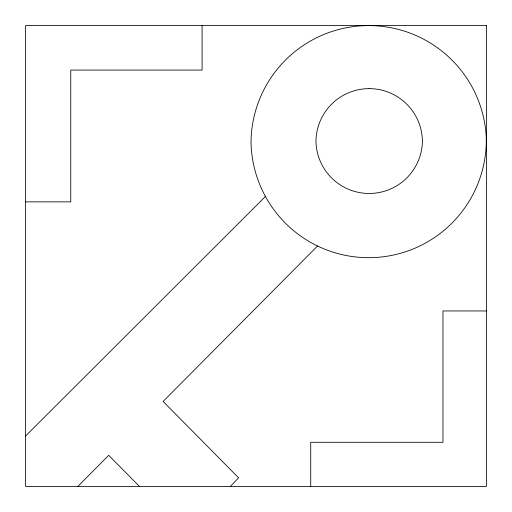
<?xml version="1.0" encoding="UTF-8"?>
<svg xmlns="http://www.w3.org/2000/svg" width="512" height="512" viewBox="0 0 512 512"><rect width="100%" height="100%" fill="white"/><g stroke="black" fill="none" stroke-linecap="round" stroke-linejoin="round"><path stroke-width="0.77" d="M230.406 486.4L238.586 477.818L163.117 401.453L317.555 245.99M77.888 486.4L108.704 455.302L139.43 486.4M25.6 436.013L265.235 196.672L265.235 196.083M25.6 201.869L70.758 201.869L70.758 70.08L202.086 70.08L202.086 25.6M486.4 310.957L442.976 310.957L442.976 442.285L310.726 442.285L310.726 486.4M486.298 138.189A117.651 117.651 0 0 1 320.23 247.251L316.883 245.677A117.651 117.651 0 0 1 266.451 198.304L264.672 195.066A117.651 117.651 0 0 1 251.021 141.856A117.696 117.696 0 0 1 366.874 25.613A117.696 117.696 0 0 1 486.298 138.189L486.4 141.856M486.4 25.6L25.6 25.6L25.6 486.4L486.4 486.4L486.4 25.6M369.19 88.634A53.222 53.222 0 0 0 315.968 141.856A53.248 53.248 0 0 0 369.19 193.466A53.248 53.248 0 0 0 422.413 141.856A53.222 53.222 0 0 0 369.19 88.634"/></g></svg>
